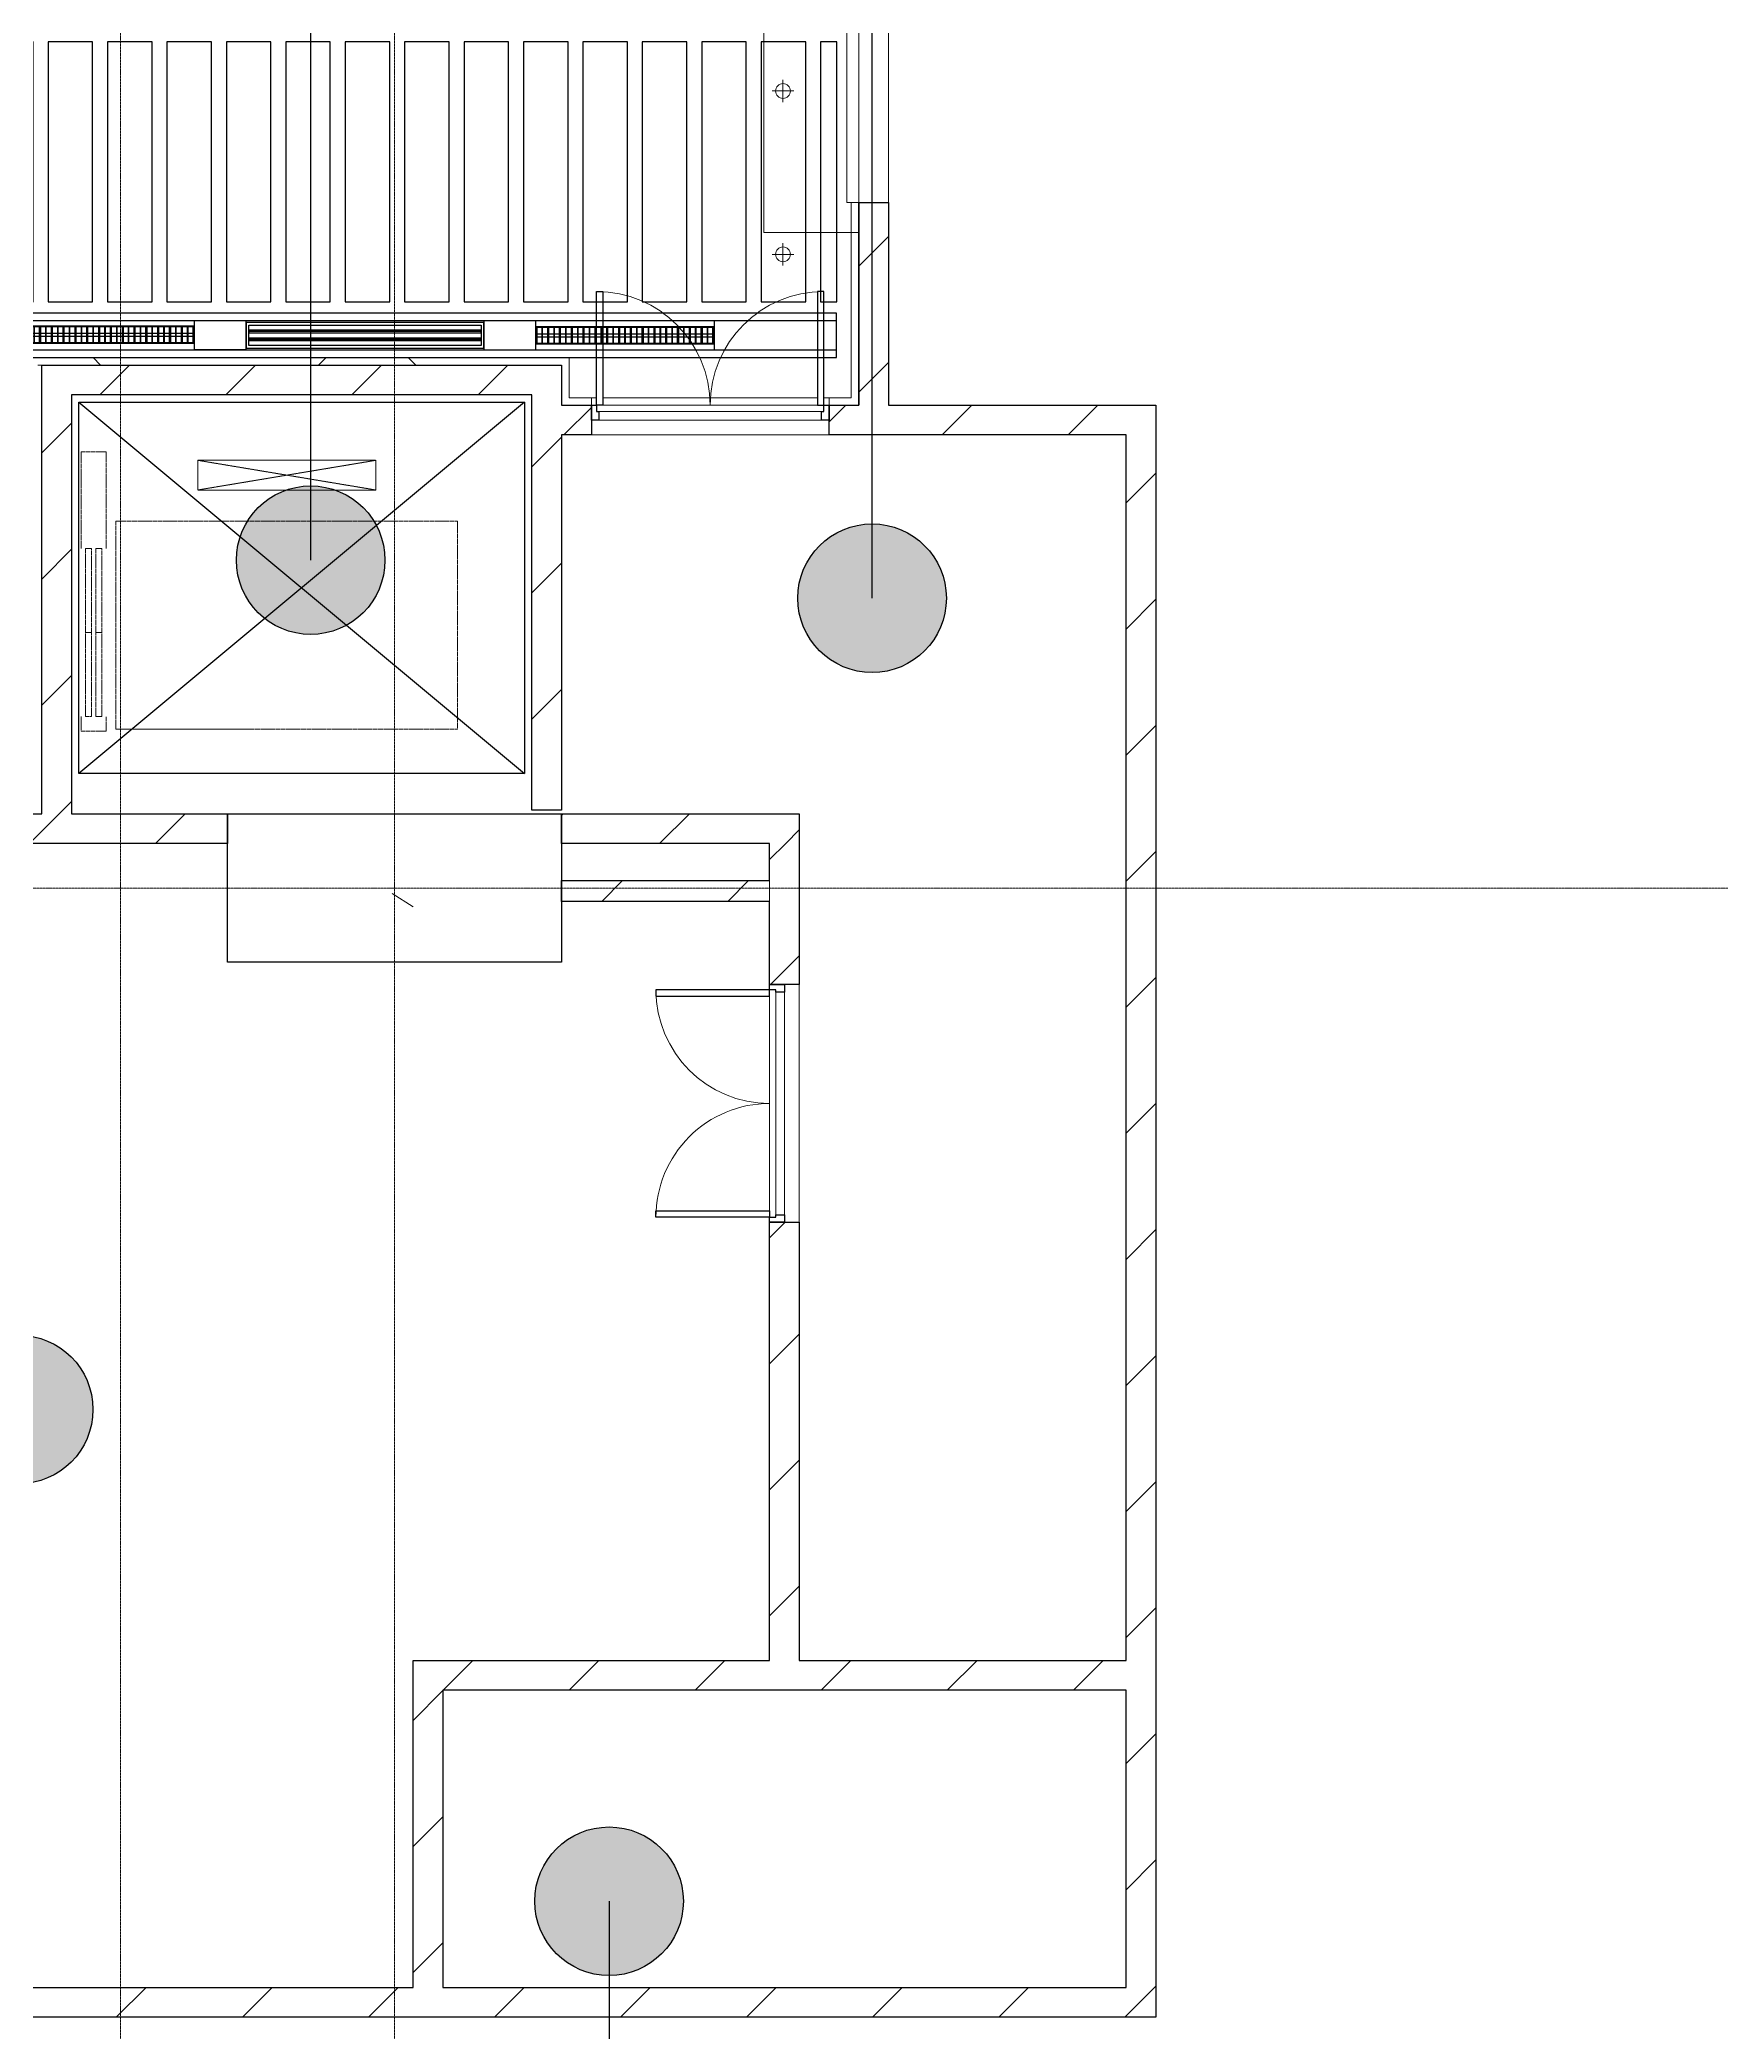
# Model space of a CAD drawing. Header units: millimetres. Extents: x -962357 to -591933, y -35273 to 59420.
# Drawn here: x -849667 to -838349, y -4121 to 9289 of the extents above; entities that cross this region are included whole.
import ezdxf
from ezdxf.enums import TextEntityAlignment as Align

# ---------------------------------------------------------------- set-up
doc = ezdxf.new("R2010")
doc.units = ezdxf.units.MM
for name, pattern in [('DPA_Grid _ Level 100', [10, 5.5, -1.6, 1.3, -1.6]), ('DPA_Hidden 500', [1.4, 0.8, -0.6]), ('Hidden', [7.2, 4.7, -2.5]), ('Overhead', [3.96875, 2.38125, -1.5875])]:
    doc.linetypes.add(name, pattern=pattern)
for name, color, linetype in [('000 - WIPEOUT', 250, 'Continuous'), ('001 - ASCESSORIES', 251, 'Continuous'), ('A04_TUBE SERIES', 2, 'Continuous'), ('A11_ALU.SOLID SHEET', 2, 'Continuous')]:
    doc.layers.add(name, color=color, linetype=linetype)
for name, color, linetype, lineweight in [('008 - LIGHTING', 1, 'Continuous', 9), ('_ _ A-DETL-OPENING', 1, 'Continuous', 25), ('A-COLS', 5, 'Continuous', 25), ('A-COLS-E', 1, 'Continuous', 9), ('A-DETL-GENF', 2, 'Continuous', 9), ('A-DETL-GENF-HDLN', 2, 'Overhead', 9), ('A-DOOR', 3, 'Continuous', 25), ('A-DOOR-E', 2, 'Continuous', 25), ('A-DOOR-FRAM', 3, 'Continuous', 9), ('A-DOOR-HDLN', 2, 'Continuous', 9), ('A-FLOR-E', 2, 'Continuous', 9), ('A-GENM', 1, 'Continuous', 9), ('A-GENM-HDLN', 2, 'DPA_Hidden 500', 9), ('A-ROOM-IDEN', 3, 'Continuous', 25), ('A-WALL', 5, 'Continuous', 9), ('A-WALL-FNSH', 2, 'Continuous', 9), ('A-WALL-PATT', 1, 'Continuous', 9), ('E-LITE-EQPM', 2, 'Continuous', 9), ('S-GRID', 251, 'Continuous', 9), ('WALL-E', 2, 'Continuous', 9)]:
    doc.layers.add(name, color=color, linetype=linetype, lineweight=lineweight)
pattern_1 = [(45, (2.4, 1), (-424.26407, 424.26407), [])]

# ---------------------------------------------------------------- blocks, each defined once
blk = doc.blocks.new('DPA_DR-DB-SW _REVERSE_ - D22_1600x2550 mm-13936663-4130-01 MULTI-PURPOSE LEVEL - REFLECTED CEILING PLAN')
at = {"layer": 'A-DOOR'}
for p, q in [((-765, 871.35), (-722, 871.35)), ((-765, 106.35), (-765, 871.35)), ((-722, 871.35), (-722, 106.35)), ((722, 871.35), (722, 106.35)), ((765, 871.35), (722, 871.35)), ((765, 106.35), (765, 871.35)), ((-722, 106.35), (-765, 106.35)), ((722, 106.35), (765, 106.35))]:
    blk.add_line(p, q, dxfattribs=at)
at = {"layer": 'A-DOOR-E', "lineweight": 9}
for centre, start, end in [((-765, 106.35), 360, 90), ((765, 106.35), 90, 180)]:
    blk.add_arc(centre, 765, start, end, dxfattribs=at)
at = {"layer": 'A-DOOR-FRAM', "lineweight": 25}
for p, q in [((-800, 106.35), (-765, 106.35)), ((-800, 6.35), (-800, 106.35)), ((-750, 6.35), (-800, 6.35)), ((-765, 106.35), (-765, 63.35)), ((-765, 63.35), (-750, 63.35)), ((-750, 63.35), (-750, 6.35)), ((750, 6.35), (750, 63.35)), ((750, 63.35), (765, 63.35)), ((800, 6.35), (750, 6.35)), ((765, 63.35), (765, 106.35)), ((765, 106.35), (800, 106.35)), ((800, 106.35), (800, 6.35))]:
    blk.add_line(p, q, dxfattribs=at)
at = {"layer": 'A-DOOR-FRAM'}
for p, q in [((-800, 106.35), (800, 106.35)), ((-800, 6.35), (-800, 106.35)), ((800, 6.35), (-800, 6.35)), ((765, 106.35), (-765, 106.35)), ((-765, 106.35), (-765, 63.35)), ((-765, 63.35), (765, 63.35)), ((750, 63.35), (-750, 63.35)), ((-750, 63.35), (-750, 6.35)), ((-750, 6.35), (750, 6.35)), ((750, 6.35), (750, 63.35)), ((765, 63.35), (765, 106.35)), ((800, 106.35), (800, 6.35))]:
    blk.add_line(p, q, dxfattribs=at)
blk = doc.blocks.new('LIFT-OTIS - Lift - 1400x2300-For Station-11454546-4130-01 MULTI-PURPOSE LEVEL - REFLECTED CEILING PLAN')
at = {"layer": 'A-DETL-GENF-HDLN'}
for p, q in [((-1034, 2175), (-834, 2175)), ((-1034, 975), (-1034, 2175)), ((-1034, 2175), (-834, 975)), ((-1034, 975), (-834, 2175)), ((-834, 2175), (-834, 975)), ((-834, 975), (-1034, 975))]:
    blk.add_line(p, q, dxfattribs=at)
at = {"layer": 'A-GENM', "linetype": 'Hidden'}
for p, q in [((-625, 425), (-625, 2725)), ((775, 2725), (-625, 2725)), ((775, 425), (775, 2725)), ((-625, 425), (775, 425)), ((-1090, 360), (-440, 360)), ((-1090, 190), (-1090, 360)), ((-440, 290), (-440, 330)), ((-440, 330), (125, 330)), ((125, 290), (-440, 290)), ((690, 330), (125, 330)), ((125, 290), (690, 290)), ((790, 360), (690, 360)), ((690, 290), (690, 330)), ((790, 190), (790, 360)), ((-440, 190), (-1090, 190)), ((-440, 220), (-440, 260)), ((-440, 260), (125, 260)), ((125, 220), (-440, 220)), ((125, 260), (690, 260)), ((690, 220), (125, 220)), ((690, 260), (690, 220)), ((690, 190), (790, 190))]:
    blk.add_line(p, q, dxfattribs=at)
at = {"layer": 'A-GENM'}
for p, q in [((125, 330), (125, 290)), ((125, 260), (125, 220)), ((125, 220), (125, 260))]:
    blk.add_line(p, q, dxfattribs=at)
at = {"layer": 'A-GENM-HDLN'}
blk.add_line((775, 425), (775, 1350), dxfattribs=at)
blk = doc.blocks.new('M_Door-Overhead-Rolling - RS-18924031-4130-01 MULTI-PURPOSE LEVEL - REFLECTED CEILING PLAN')
at = {"layer": 'A-DOOR', "lineweight": 9}
for p, q in [((1580, -100), (-1580, -100)), ((-1580, -100), (-1580, -180)), ((1580, -180), (1580, -100)), ((-1580, -180), (1580, -180))]:
    blk.add_line(p, q, dxfattribs=at)
at = {"layer": 'A-DOOR-HDLN'}
for p, q in [((-1783.2, -100), (-1580, -100)), ((-1783.2, -100), (-1783.2, -738.8)), ((1580, -100), (1783.2, -100)), ((1783.2, -100), (1783.2, -738.8)), ((-1783.2, -738.8), (1783.2, -738.8))]:
    blk.add_line(p, q, dxfattribs=at)
blk = doc.blocks.new('DPA_DR-DB-SW - D22_1600x2550 mm-12779480-4130-01 MULTI-PURPOSE LEVEL - REFLECTED CEILING PLAN')
at = {"layer": 'A-DOOR'}
for p, q in [((-765, 871.35), (-722, 871.35)), ((-765, 106.35), (-765, 871.35)), ((-722, 871.35), (-722, 106.35)), ((722, 871.35), (722, 106.35)), ((765, 871.35), (722, 871.35)), ((765, 106.35), (765, 871.35)), ((-722, 106.35), (-765, 106.35)), ((722, 106.35), (765, 106.35))]:
    blk.add_line(p, q, dxfattribs=at)
at = {"layer": 'A-DOOR-E', "lineweight": 9}
for centre, start, end in [((-765, 106.35), 360, 90), ((765, 106.35), 90, 180)]:
    blk.add_arc(centre, 765, start, end, dxfattribs=at)
at = {"layer": 'A-DOOR-FRAM', "lineweight": 25}
for p, q in [((-800, 106.35), (-765, 106.35)), ((-800, 6.35), (-800, 106.35)), ((-750, 6.35), (-800, 6.35)), ((-765, 106.35), (-765, 63.35)), ((-765, 63.35), (-750, 63.35)), ((-750, 63.35), (-750, 6.35)), ((750, 6.35), (750, 63.35)), ((750, 63.35), (765, 63.35)), ((800, 6.35), (750, 6.35)), ((765, 63.35), (765, 106.35)), ((765, 106.35), (800, 106.35)), ((800, 106.35), (800, 6.35))]:
    blk.add_line(p, q, dxfattribs=at)
at = {"layer": 'A-DOOR-FRAM'}
for p, q in [((-800, 106.35), (800, 106.35)), ((-800, 6.35), (-800, 106.35)), ((800, 6.35), (-800, 6.35)), ((765, 106.35), (-765, 106.35)), ((-765, 106.35), (-765, 63.35)), ((-765, 63.35), (765, 63.35)), ((750, 63.35), (-750, 63.35)), ((-750, 63.35), (-750, 6.35)), ((-750, 6.35), (750, 6.35)), ((750, 6.35), (750, 63.35)), ((765, 63.35), (765, 106.35)), ((800, 106.35), (800, 6.35))]:
    blk.add_line(p, q, dxfattribs=at)
blk = doc.blocks.new('LGF_DL_SAA_LowPower_DL1a - LGF_DL_SAA_LowPower_DL1a-8832329-4130-01 MULTI-PURPOSE LEVEL - REFLECTED CEILING PLAN')
at = {"layer": 'A-DETL-GENF'}
for p, q in [((72.5, 0), (-72.5, 0)), ((0, 75), (0, -75))]:
    blk.add_line(p, q, dxfattribs=at)
blk.add_circle((0, 0), 50, dxfattribs=at)
blk = doc.blocks.new('C-1-PP19-AR-4130-01-B_20250829-225100_EXLIGHT')
at = {"layer": 'E-LITE-EQPM', "extrusion": (0, 0, -1), "rotation": 180}
for p in [(99985, 5365), (99985, 4265)]:
    blk.add_blockref('LGF_DL_SAA_LowPower_DL1a - LGF_DL_SAA_LowPower_DL1a-8832329-4130-01 MULTI-PURPOSE LEVEL - REFLECTED CEILING PLAN', p, dxfattribs=at)
blk = doc.blocks.new('*U573')
blk.add_wipeout([(-25, 0), (25, 0), (25, 26550), (-25, 26550)]).dxf.layer = '000 - WIPEOUT'
at = {"layer": 'A04_TUBE SERIES', "color": 0}
blk.add_lwpolyline([(-25, 0), (25, 0), (25, 26550), (-25, 26550)], close=True, dxfattribs=at)
at = {"layer": 'Defpoints', "color": 250, "flags": 1}
blk.add_attdef('EXTR.OVL-LENGTH_', (-33, -9), '', height=5, dxfattribs=at)
blk = doc.blocks.new('*U574')
blk.add_wipeout([(-25, 0), (25, 0), (25, 26550), (-25, 26550)]).dxf.layer = '000 - WIPEOUT'
at = {"layer": 'A04_TUBE SERIES', "color": 0}
blk.add_lwpolyline([(-25, 0), (25, 0), (25, 26550), (-25, 26550)], close=True, dxfattribs=at)
at = {"layer": 'Defpoints', "color": 250, "flags": 1}
blk.add_attdef('EXTR.OVL-LENGTH_', (-33, -9), '', height=5, dxfattribs=at)
blk = doc.blocks.new('*U570')
at = {"color": 1}
blk.add_wipeout([(600, -60), (-600, -60), (-600, 60), (600, 60)], dxfattribs=at).dxf.layer = '000 - WIPEOUT'
at = {"layer": '001 - ASCESSORIES', "color": 0}
blk.add_lwpolyline([(600, -60), (-600, -60), (-600, 60), (600, 60)], close=True, dxfattribs=at)
at = {"layer": '001 - ASCESSORIES'}
for points in [[(-593, -55), (-598, -55), (-598, 55), (-593, 55)], [(595, -55), (-595, -55), (-595, 55), (595, 55)], [(-559, -55), (-554, -55), (-554, 55), (-559, 55)], [(-514, -55), (-519, -55), (-519, 55), (-514, 55)], [(-479, -55), (-474, -55), (-474, 55), (-479, 55)], [(-435, -55), (-440, -55), (-440, 55), (-435, 55)], [(-400, -55), (-395, -55), (-395, 55), (-400, 55)], [(-355, -55), (-360, -55), (-360, 55), (-355, 55)], [(-320, -55), (-315, -55), (-315, 55), (-320, 55)], [(-276, -55), (-281, -55), (-281, 55), (-276, 55)], [(-241, -55), (-236, -55), (-236, 55), (-241, 55)], [(-196, -55), (-201, -55), (-201, 55), (-196, 55)], [(-161, -55), (-156, -55), (-156, 55), (-161, 55)], [(-117, -55), (-122, -55), (-122, 55), (-117, 55)], [(-82, -55), (-77, -55), (-77, 55), (-82, 55)], [(-37, -55), (-42, -55), (-42, 55), (-37, 55)], [(-3, -55), (3, -55), (3, 55), (-3, 55)], [(42, -55), (37, -55), (37, 55), (42, 55)], [(77, -55), (82, -55), (82, 55), (77, 55)], [(122, -55), (117, -55), (117, 55), (122, 55)], [(156, -55), (161, -55), (161, 55), (156, 55)], [(201, -55), (196, -55), (196, 55), (201, 55)], [(236, -55), (241, -55), (241, 55), (236, 55)], [(281, -55), (276, -55), (276, 55), (281, 55)], [(315, -55), (320, -55), (320, 55), (315, 55)], [(360, -55), (355, -55), (355, 55), (360, 55)], [(395, -55), (400, -55), (400, 55), (395, 55)], [(440, -55), (435, -55), (435, 55), (440, 55)], [(474, -55), (479, -55), (479, 55), (474, 55)], [(519, -55), (514, -55), (514, 55), (519, 55)], [(554, -55), (559, -55), (559, 55), (554, 55)], [(598, -55), (593, -55), (593, 55), (598, 55)]]:
    blk.add_lwpolyline(points, close=True, dxfattribs=at)
for points in [[(-593, 10), (-559, 10)], [(-554, 10), (-519, 10)], [(-514, 10), (-479, 10)], [(-474, 10), (-440, 10)], [(-435, 10), (-400, 10)], [(-395, 10), (-360, 10)], [(-355, 10), (-320, 10)], [(-315, 10), (-281, 10)], [(-276, 10), (-241, 10)], [(-236, 10), (-201, 10)], [(-196, 10), (-161, 10)], [(-156, 10), (-122, 10)], [(-117, 10), (-82, 10)], [(-77, 10), (-42, 10)], [(-37, 10), (-3, 10)], [(3, 10), (37, 10)], [(42, 10), (77, 10)], [(82, 10), (117, 10)], [(122, 10), (156, 10)], [(161, 10), (196, 10)], [(201, 10), (236, 10)], [(241, 10), (276, 10)], [(281, 10), (315, 10)], [(320, 10), (355, 10)], [(360, 10), (395, 10)], [(400, 10), (435, 10)], [(440, 10), (474, 10)], [(479, 10), (514, 10)], [(519, 10), (554, 10)], [(559, 10), (593, 10)], [(-593, -10), (-559, -10)], [(-554, -10), (-519, -10)], [(-514, -10), (-479, -10)], [(-474, -10), (-440, -10)], [(-435, -10), (-400, -10)], [(-395, -10), (-360, -10)], [(-355, -10), (-320, -10)], [(-315, -10), (-281, -10)], [(-276, -10), (-241, -10)], [(-236, -10), (-201, -10)], [(-196, -10), (-161, -10)], [(-156, -10), (-122, -10)], [(-117, -10), (-82, -10)], [(-77, -10), (-42, -10)], [(-37, -10), (-3, -10)], [(3, -10), (37, -10)], [(42, -10), (77, -10)], [(82, -10), (117, -10)], [(122, -10), (156, -10)], [(161, -10), (196, -10)], [(201, -10), (236, -10)], [(241, -10), (276, -10)], [(281, -10), (315, -10)], [(320, -10), (355, -10)], [(360, -10), (395, -10)], [(400, -10), (435, -10)], [(440, -10), (474, -10)], [(479, -10), (514, -10)], [(519, -10), (554, -10)], [(559, -10), (593, -10)]]:
    blk.add_lwpolyline(points, dxfattribs=at)
blk = doc.blocks.new('*U742')
blk.add_point((0, 0))
at = {"layer": 'Defpoints', "color": 250}
blk.add_text('AL.SHEET-HAT-TYPE-C', height=7, rotation=270, dxfattribs=at).set_placement((15, 0), align=Align.BOTTOM_CENTER)
blk.add_wipeout([(0, -100), (350, -100), (350, 100), (0, 100)]).dxf.layer = '000 - WIPEOUT'
at = {"layer": 'A11_ALU.SOLID SHEET', "color": 0}
blk.add_lwpolyline([(0, -100), (350, -100), (350, 100), (0, 100)], close=True, dxfattribs=at)
blk = doc.blocks.new('*U526')
at = {"layer": '001 - ASCESSORIES', "color": 0, "linetype": 'ByBlock'}
blk.add_lwpolyline([(800, 87), (-800, 87), (-800, -87), (800, -87)], close=True, dxfattribs=at)
at = {"layer": '001 - ASCESSORIES', "linetype": 'ByBlock'}
for points in [[(-782, 69), (782, 69), (782, -69), (-782, -69)], [(782, 36), (-782, 36), (-782, 16), (782, 16)], [(-782, -16), (782, -16), (782, -36), (-782, -36)]]:
    blk.add_lwpolyline(points, close=True, dxfattribs=at)
for points in [[(782, 26), (-782, 26)], [(-782, -26), (782, -26)]]:
    blk.add_lwpolyline(points, dxfattribs=at)
blk = doc.blocks.new('*U846')
blk.add_point((0, 0))
at = {"layer": 'Defpoints', "color": 250}
blk.add_text('AL.SHEET-HAT-TYPE-C', height=7, rotation=270, dxfattribs=at).set_placement((15, 0), align=Align.BOTTOM_CENTER)
blk.add_wipeout([(0, -100), (824, -100), (824, 100), (0, 100)]).dxf.layer = '000 - WIPEOUT'
at = {"layer": 'A11_ALU.SOLID SHEET', "color": 0}
blk.add_lwpolyline([(0, -100), (824, -100), (824, 100), (0, 100)], close=True, dxfattribs=at)
blk = doc.blocks.new('*U815')
at = {"color": 3}
for points in [[(-875, 5950), (875, 5950), (875, 5650), (-875, 5650)], [(-875, 5550), (875, 5550), (875, 5250), (-875, 5250)], [(-875, 5150), (875, 5150), (875, 4850), (-875, 4850)], [(-875, 4750), (875, 4750), (875, 4450), (-875, 4450)], [(-875, 4350), (875, 4350), (875, 4050), (-875, 4050)], [(-875, 3950), (875, 3950), (875, 3650), (-875, 3650)], [(-875, 3550), (875, 3550), (875, 3250), (-875, 3250)], [(-875, 3150), (875, 3150), (875, 2850), (-875, 2850)], [(-875, 2750), (875, 2750), (875, 2450), (-875, 2450)], [(-875, 2350), (875, 2350), (875, 2050), (-875, 2050)], [(-875, 1950), (875, 1950), (875, 1650), (-875, 1650)], [(-875, 1550), (875, 1550), (875, 1250), (-875, 1250)], [(-875, 1150), (875, 1150), (875, 850), (-875, 850)], [(-875, 750), (875, 750), (875, 450), (-875, 450)], [(-875, 350), (875, 350), (875, 50), (-875, 50)], [(-875, -50), (875, -50), (875, -350), (-875, -350)], [(-875, -450), (875, -450), (875, -750), (-875, -750)], [(-875, -850), (875, -850), (875, -1150), (-875, -1150)], [(-875, -1250), (875, -1250), (875, -1550), (-875, -1550)], [(-875, -1650), (875, -1650), (875, -1950), (-875, -1950)], [(-875, -2050), (875, -2050), (875, -2350), (-875, -2350)], [(-875, -2450), (875, -2450), (875, -2750), (-875, -2750)], [(-875, -2850), (875, -2850), (875, -3150), (-875, -3150)], [(-875, -3250), (875, -3250), (875, -3550), (-875, -3550)], [(-875, -3650), (875, -3650), (875, -3950), (-875, -3950)], [(-875, -4050), (875, -4050), (875, -4350), (-875, -4350)], [(-875, -4450), (875, -4450), (875, -4750), (-875, -4750)], [(-875, -4850), (875, -4850), (875, -5150), (-875, -5150)], [(-875, -5250), (875, -5250), (875, -5550), (-875, -5550)], [(-875, -5650), (875, -5650), (875, -5950), (-875, -5950)]]:
    blk.add_wipeout(points, dxfattribs=at).dxf.layer = '000 - WIPEOUT'
at = {"layer": 'A11_ALU.SOLID SHEET', "color": 0, "linetype": 'ByBlock'}
for points in [[(-875, 5650), (875, 5650), (875, 5950), (-875, 5950)], [(-875, 5250), (875, 5250), (875, 5550), (-875, 5550)], [(-875, 4850), (875, 4850), (875, 5150), (-875, 5150)], [(-875, 4450), (875, 4450), (875, 4750), (-875, 4750)], [(-875, 4050), (875, 4050), (875, 4350), (-875, 4350)], [(-875, 3650), (875, 3650), (875, 3950), (-875, 3950)], [(-875, 3250), (875, 3250), (875, 3550), (-875, 3550)], [(-875, 2850), (875, 2850), (875, 3150), (-875, 3150)], [(-875, 2450), (875, 2450), (875, 2750), (-875, 2750)], [(-875, 2050), (875, 2050), (875, 2350), (-875, 2350)], [(-875, 1650), (875, 1650), (875, 1950), (-875, 1950)], [(-875, 1250), (875, 1250), (875, 1550), (-875, 1550)], [(-875, 850), (875, 850), (875, 1150), (-875, 1150)], [(-875, 450), (875, 450), (875, 750), (-875, 750)], [(-875, 50), (875, 50), (875, 350), (-875, 350)], [(-875, -350), (875, -350), (875, -50), (-875, -50)], [(-875, -750), (875, -750), (875, -450), (-875, -450)], [(-875, -1150), (875, -1150), (875, -850), (-875, -850)], [(-875, -1550), (875, -1550), (875, -1250), (-875, -1250)], [(-875, -1950), (875, -1950), (875, -1650), (-875, -1650)], [(-875, -2350), (875, -2350), (875, -2050), (-875, -2050)], [(-875, -2750), (875, -2750), (875, -2450), (-875, -2450)], [(-875, -3150), (875, -3150), (875, -2850), (-875, -2850)], [(-875, -3550), (875, -3550), (875, -3250), (-875, -3250)], [(-875, -3950), (875, -3950), (875, -3650), (-875, -3650)], [(-875, -4350), (875, -4350), (875, -4050), (-875, -4050)], [(-875, -4750), (875, -4750), (875, -4450), (-875, -4450)], [(-875, -5150), (875, -5150), (875, -4850), (-875, -4850)], [(-875, -5550), (875, -5550), (875, -5250), (-875, -5250)], [(-875, -5950), (875, -5950), (875, -5650), (-875, -5650)]]:
    blk.add_lwpolyline(points, close=True, dxfattribs=at)
blk = doc.blocks.new('*U767')
at = {"layer": 'Defpoints'}
blk.add_point((0, 0), dxfattribs=at)
blk.add_wipeout([(875, 250), (875, 360), (-875, 360), (-875, 250)]).dxf.layer = '000 - WIPEOUT'
at = {"layer": 'A11_ALU.SOLID SHEET', "color": 0}
blk.add_lwpolyline([(875, 250), (875, 360), (-875, 360), (-875, 250)], close=True, dxfattribs=at)
at = {"layer": 'Defpoints'}
blk.add_point((0, 400), dxfattribs=at)
blk = doc.blocks.new('*U853')
at = {"layer": 'A11_ALU.SOLID SHEET', "linetype": 'ByBlock', "rotation": 90}
blk.add_blockref('*U815', (-105782, 4820), dxfattribs=at)
at = {"layer": 'A11_ALU.SOLID SHEET', "color": 1}
for name, p in [('*U742', (-103949, 3725)), ('*U846', (-100449, 3720))]:
    blk.add_blockref(name, p, dxfattribs=at)
at = {"layer": '008 - LIGHTING'}
for p in [(-104549, 3725), (-101049, 3720)]:
    blk.add_blockref('*U570', p, dxfattribs=at)
at = {"layer": 'A11_ALU.SOLID SHEET', "color": 0, "linetype": 'ByBlock', "rotation": 270.0000000000007}
blk.add_blockref('*U767', (-99982, 4820), dxfattribs=at)
at = {"layer": 'A11_ALU.SOLID SHEET', "color": 1}
blk.add_blockref('*U742', (-101999, 3720), dxfattribs=at)
at = {"layer": '008 - LIGHTING'}
blk.add_blockref('*U526', (-102799, 3720), dxfattribs=at)
at = {"layer": 'A04_TUBE SERIES', "linetype": 'ByBlock', "rotation": 270}
for name, p in [('*U574', (-126175, 3845)), ('*U573', (-126175, 3595))]:
    blk.add_blockref(name, p, dxfattribs=at)

msp = doc.modelspace()

# ---------------------------------------------------------------- hatches: boundary and pattern name
at = {"layer": 'A-WALL-PATT'}
h = msp.add_hatch(dxfattribs=at)
h.set_pattern_fill('FP_2', color=256, style=0, pattern_type=2)
h.set_pattern_definition(pattern_1)
h.paths.add_polyline_path([(-843955, 6630), (-843955, 8195), (-844155, 8195), (-844155, 6630), (-844055, 6630)])
h.paths.add_polyline_path([(-843955, 11355), (-843955, 12415), (-844155, 12415), (-844155, 11355), (-844055, 11355)])
h = msp.add_hatch(dxfattribs=at)
h.set_pattern_fill('FP_2', color=256, style=0, pattern_type=2)
h.set_pattern_definition(pattern_1)
h.paths.add_polyline_path([(-842355, 6630), (-842355, 6830), (-843955, 6830), (-843955, 6630)])
h = msp.add_hatch(dxfattribs=at)
h.set_pattern_fill('FP_2', color=256, style=0, pattern_type=2)
h.set_pattern_definition(pattern_1)
h.paths.add_polyline_path([(-842355, -4020), (-842155, -4020), (-842155, 6830), (-842355, 6830), (-842355, -3820)])

# ---------------------------------------------------------------- linework, layer by layer
at = {"layer": 'A-ROOM-IDEN'}
msp.add_line((-844065, 5530.6), (-844065, 23166.3), dxfattribs=at)
at = {"layer": 'A-WALL', "color": 7, "lineweight": 25}
for p, q in [((-844155, 8195), (-844055, 8195)), ((-844155, 6830), (-844155, 8195)), ((-844155, 8195), (-844155, 6830)), ((-844055, 8195), (-843955, 8195)), ((-843955, 8195), (-843955, 6830)), ((-843955, 6830), (-842355, 6830)), ((-842355, 6830), (-842155, 6830)), ((-842155, 6830), (-842155, -4020)), ((-844055, 6630), (-844155, 6630)), ((-843955, 6630), (-844055, 6630)), ((-842355, 6630), (-843955, 6630)), ((-842355, -1620), (-842355, 6630)), ((-842355, -3820), (-842355, -1820)), ((-842155, -4020), (-842355, -4020))]:
    msp.add_line(p, q, dxfattribs=at)
at = {"layer": 'WALL-E'}
for p, q in [((-844155, 11355), (-844155, 8195)), ((-843955, 8195), (-843955, 11355)), ((-844155, 8195), (-843955, 8195))]:
    msp.add_line(p, q, dxfattribs=at)

# ---------------------------------------------------------------- block references
msp.add_blockref('*U853', (-744680, 3580))

# ---------------------------------------------------------------- next in the draw order: hatches: boundary and pattern name
at = {"layer": 'A-COLS-E'}
h = msp.add_hatch(dxfattribs=at)
h.set_pattern_fill('FP_1', color=256, style=0, pattern_type=2)
h.set_pattern_definition([(50, (2.4, 1), (3643.682, -318.781), [381, -4191]), (355, (2.4, 1), (-704.856, 3821.136), [304.8, -3352.8]), (100.451, (306, -25.6), (2938.852, 3502.332), [323.8, -3561.801]), (46.184, (2.4, 1017), (5421.581, -840.856), [571.5, -6286.5]), (96.636, (454, 947), (4748.05, 4948.55), [485.7, -5342.702]), (351.184, (2.4, 1017), (4748.1, 4948.506), [457.2, -5029.2]), (21, (510.4, 763), (3032.288, -2045.304), [381, -4191]), (326, (510.4, 763), (1236.042, 3683.762), [304.8, -3352.8]), (71.451, (763, 592.5), (4268.343, 1638.425), [323.8, -3561.801]), (37.5, (2.4, 1), (61.772, 1691.1008), [167.64, -3144.52, 167.64, -3235.96, -3365.5]), (37.5, (2.4, 1), (61.772, 1691.1008), [-6715.76, 167.64, -3197.86]), (7.5, (2.4, 1), (1336.3933, 2003.6115), [167.64, -1772.92, 167.64, -3068.32, -1282.7]), (7.5, (2.4, 1), (1336.3933, 2003.6115), [-5176.52, 167.64, -1115.06]), (327.5, (-1130.5, 1), (2711.8178, -114.5786), [167.64, -1102.36, 167.64, -3794.76, -5257.8]), (327.5, (-1130.5, 1), (2711.8178, -114.5786), [-5232.4, 167.64, -5090.16]), (317.5, (-1638.5, 1), (2962.5856, 508.5334), [167.64, -1483.36, 167.64, -2463.8, -3733.8]), (317.5, (-1638.5, 1), (2962.5856, 508.5334), [-4282.44, 167.64, -3566.16])])
h.paths.add_polyline_path([(-846155, 3080), (-846155, 4080), (-848405, 4080), (-848405, 3080), (-848021.8, 3080)])
at = {"layer": 'A-ROOM-IDEN'}
h = msp.add_hatch(color=256, dxfattribs=at)
edge = h.paths.add_edge_path()
edge.add_arc((-847844.2, 5786.6), 500, 0, 360)
h = msp.add_hatch(color=256, dxfattribs=at)
edge = h.paths.add_edge_path()
edge.add_arc((-844065, 5530.6), 500, 0, 360)
h = msp.add_hatch(color=256, dxfattribs=at)
edge = h.paths.add_edge_path()
edge.add_arc((-849809.7, 70), 500, 0, 360)
h = msp.add_hatch(color=256, dxfattribs=at)
edge = h.paths.add_edge_path()
edge.add_arc((-845835.5, -3239.9), 500, 0, 360)
at = {"layer": 'A-WALL-PATT'}
h = msp.add_hatch(dxfattribs=at)
h.set_pattern_fill('FP_3', color=256, style=0, pattern_type=2)
h.set_pattern_definition([(45, (2.4, 1), (-1060.6602, 1060.6602), []), (135, (2.4, 1), (-1060.6602, -1060.6602), [])])
h.paths.add_polyline_path([(-846105, 7100), (-846105, 7150), (-849680, 7150), (-849680, 7100), (-846155, 7100)])
h = msp.add_hatch(dxfattribs=at)
h.set_pattern_fill('FP_2', color=256, style=0, pattern_type=2)
h.set_pattern_definition(pattern_1)
h.paths.add_polyline_path([(-849655, 4080), (-849455, 4080), (-849455, 7100), (-849655, 7100), (-849655, 4170.2)])
h = msp.add_hatch(dxfattribs=at)
h.set_pattern_fill('FP_2', color=256, style=0, pattern_type=2)
h.set_pattern_definition(pattern_1)
h.paths.add_polyline_path([(-846355, 6900), (-846355, 7100), (-849455, 7100), (-849455, 6900), (-848021.8, 6900)])
h = msp.add_hatch(dxfattribs=at)
h.set_pattern_fill('FP_2', color=256, style=0, pattern_type=2)
h.set_pattern_definition(pattern_1)
h.paths.add_polyline_path([(-846355, 4105), (-846155, 4105), (-846155, 7100), (-846355, 7100), (-846355, 4170.2)])
h = msp.add_hatch(dxfattribs=at)
h.set_pattern_fill('FP_2', color=256, style=0, pattern_type=2)
h.set_pattern_definition(pattern_1)
h.paths.add_polyline_path([(-844293.6, 6630), (-844155, 6630), (-844155, 6830), (-844355, 6830), (-844355, 6630)])
h.paths.add_polyline_path([(-845955, 6630), (-845955, 6830), (-846155, 6830), (-846155, 6630)])
h = msp.add_hatch(dxfattribs=at)
h.set_pattern_fill('FP_2', color=256, style=0, pattern_type=2)
h.set_pattern_definition(pattern_1)
h.paths.add_polyline_path([(-850565, 3880), (-848405, 3880), (-848405, 4080), (-850565, 4080)])
h = msp.add_hatch(dxfattribs=at)
h.set_pattern_fill('FP_2', color=256, style=0, pattern_type=2)
h.set_pattern_definition(pattern_1)
h.paths.add_polyline_path([(-846155, 3880), (-844554.9, 3880), (-844554.9, 4080), (-846155, 4080)])
h = msp.add_hatch(dxfattribs=at)
h.set_pattern_fill('FP_2', color=256, style=0, pattern_type=2)
h.set_pattern_definition(pattern_1)
h.paths.add_polyline_path([(-844654.9, -1620), (-844554.9, -1620), (-844554.9, 1330), (-844754.9, 1330), (-844754.9, -1620)])
h.paths.add_polyline_path([(-844754.9, 2930), (-844554.9, 2930), (-844554.9, 3880), (-844754.9, 3880), (-844754.9, 3490)])
h = msp.add_hatch(dxfattribs=at)
h.set_pattern_fill('FP_2', color=256, style=0, pattern_type=2)
h.set_pattern_definition(pattern_1)
h.paths.add_polyline_path([(-844754.9, 3490), (-844754.9, 3630), (-846155, 3630), (-846155, 3490)])
h = msp.add_hatch(dxfattribs=at)
h.set_pattern_fill('FP_2', color=256, style=0, pattern_type=2)
h.set_pattern_definition(pattern_1)
h.paths.add_polyline_path([(-842355, -1820), (-842355, -1620), (-847154.9, -1620), (-847154.9, -1820), (-846954.9, -1820)])
h = msp.add_hatch(dxfattribs=at)
h.set_pattern_fill('FP_2', color=256, style=0, pattern_type=2)
h.set_pattern_definition(pattern_1)
h.paths.add_polyline_path([(-846954.9, -3820), (-846954.9, -1820), (-847154.9, -1820), (-847154.9, -3820)])
h = msp.add_hatch(dxfattribs=at)
h.set_pattern_fill('FP_2', color=256, style=0, pattern_type=2)
h.set_pattern_definition(pattern_1)
h.paths.add_polyline_path([(-842355, -4020), (-842355, -3820), (-850763.9, -3820), (-850763.9, -4020), (-848021.8, -4020)])

# ---------------------------------------------------------------- next in the draw order: linework, layer by layer
at = {"layer": '_ _ A-DETL-OPENING'}
for p, q in [((-846405, 6850), (-849405, 4350)), ((-849405, 6850), (-846405, 4350)), ((-849405, 4350), (-849405, 6850)), ((-849405, 6850), (-846405, 6850)), ((-846405, 6850), (-846405, 4350)), ((-846405, 4350), (-849405, 4350))]:
    msp.add_line(p, q, dxfattribs=at)
at = {"layer": 'A-COLS'}
for p, q in [((-848405, 3080), (-848405, 4080)), ((-848405, 4080), (-846155, 4080)), ((-846155, 4080), (-846155, 3080)), ((-846155, 3080), (-848405, 3080))]:
    msp.add_line(p, q, dxfattribs=at)
at = {"layer": 'A-FLOR-E'}
for p, q in [((-846155, 3490), (-846155, 4080)), ((-846155, 4080), (-844754.9, 4080)), ((-844754.9, 4080), (-846155, 4080)), ((-846155, 4080), (-846155, 3490)), ((-844754.9, 3880), (-844754.9, 3490)), ((-844754.9, 3490), (-844754.9, 3880)), ((-844754.9, 3490), (-846155, 3490)), ((-846155, 3490), (-844754.9, 3490))]:
    msp.add_line(p, q, dxfattribs=at)
at = {"layer": 'A-ROOM-IDEN'}
for p, q in [((-847844.2, 5786.6), (-847844.2, 27980.8)), ((-845835.5, -3239.9), (-845835.5, -9548.3))]:
    msp.add_line(p, q, dxfattribs=at)
for centre in [(-847844.2, 5786.6), (-844065, 5530.6), (-849809.7, 70), (-845835.5, -3239.9)]:
    msp.add_circle(centre, 500, dxfattribs=at)
at = {"layer": 'A-WALL', "color": 7, "lineweight": 25}
for p, q in [((-849655, 5950), (-849655, 7100)), ((-849655, 7100), (-849455, 7100)), ((-849455, 7100), (-846355, 7100)), ((-846355, 7100), (-846155, 7100)), ((-846155, 7100), (-846155, 6830)), ((-846355, 6900), (-849455, 6900)), ((-849455, 6900), (-849455, 5950)), ((-846355, 4105), (-846355, 6900)), ((-846155, 6830), (-845955, 6830)), ((-845955, 6830), (-845955, 6730)), ((-845955, 6730), (-845955, 6630)), ((-844355, 6730), (-844355, 6830)), ((-844355, 6830), (-844155, 6830)), ((-844355, 6630), (-844355, 6730)), ((-846155, 6630), (-846155, 4105)), ((-845955, 6630), (-846155, 6630)), ((-844155, 6630), (-844355, 6630)), ((-849655, 4650), (-849655, 5950)), ((-849455, 5950), (-849455, 4650)), ((-849655, 4080), (-849655, 4650)), ((-849455, 4650), (-849455, 4080)), ((-850565, 4080), (-849655, 4080)), ((-849455, 4080), (-848405, 4080)), ((-848405, 4080), (-848405, 3880)), ((-846155, 4105), (-846355, 4105)), ((-846155, 3880), (-846155, 4080)), ((-846155, 4080), (-844554.9, 4080)), ((-844554.9, 4080), (-844554.9, 3880)), ((-848405, 3880), (-850565, 3880)), ((-844754.9, 3880), (-846155, 3880)), ((-844754.9, 3630), (-844754.9, 3880)), ((-844554.9, 3880), (-844554.9, 2930)), ((-846155, 3490), (-846155, 3630)), ((-846155, 3630), (-844754.9, 3630)), ((-844754.9, 3490), (-846155, 3490)), ((-844754.9, 2930), (-844754.9, 3490)), ((-844654.9, 2930), (-844754.9, 2930)), ((-844554.9, 2930), (-844654.9, 2930)), ((-844754.9, -1620), (-844754.9, 1330)), ((-844754.9, 1330), (-844654.9, 1330)), ((-844654.9, 1330), (-844554.9, 1330)), ((-844554.9, 1330), (-844554.9, -1620)), ((-847154.9, -1820), (-847154.9, -1620)), ((-847154.9, -1620), (-844754.9, -1620)), ((-844554.9, -1620), (-842355, -1620)), ((-847154.9, -3820), (-847154.9, -1820)), ((-842355, -1820), (-846954.9, -1820)), ((-846954.9, -1820), (-846954.9, -3820)), ((-850563.9, -3820), (-847154.9, -3820)), ((-846954.9, -3820), (-842355, -3820)), ((-842355, -4020), (-850563.9, -4020))]:
    msp.add_line(p, q, dxfattribs=at)
at = {"layer": 'A-WALL-FNSH', "color": 250}
for p, q in [((-844205, 6880), (-844205, 8195)), ((-844205, 8195), (-844155, 8195)), ((-849680, 7150), (-846105, 7150)), ((-846105, 7150), (-846105, 7100)), ((-846155, 7100), (-849680, 7100)), ((-846155, 6830), (-846155, 7100)), ((-846105, 7100), (-846105, 6880)), ((-846105, 6880), (-845955, 6880)), ((-845955, 6880), (-845955, 6830)), ((-844355, 6830), (-844355, 6880)), ((-844355, 6880), (-844205, 6880)), ((-846105, 6830), (-846155, 6830)), ((-845955, 6830), (-846105, 6830)), ((-844205, 6830), (-844355, 6830)), ((-844155, 6830), (-844205, 6830))]:
    msp.add_line(p, q, dxfattribs=at)
at = {"layer": 'S-GRID', "linetype": 'DPA_Grid _ Level 100'}
for p, q in [((-847280, -30741.3), (-847280, 54920.2)), ((-849125, -30741.3), (-849125, 53809.2)), ((-602984.2, 3580), (-957857, 3580))]:
    msp.add_line(p, q, dxfattribs=at)
at = {"layer": 'WALL-E'}
for p, q in [((-847105, 7100), (-848605, 7100)), ((-848605, 6900), (-847105, 6900)), ((-845955, 6880), (-845955, 6830)), ((-845920, 6880), (-845955, 6880)), ((-844433, 6880), (-845877, 6880)), ((-844355, 6880), (-844390, 6880)), ((-844355, 6880), (-844355, 6830)), ((-845955, 6630), (-845955, 6830)), ((-844355, 6830), (-845955, 6830)), ((-845955, 6830), (-844355, 6830)), ((-844355, 6630), (-844355, 6830)), ((-845955, 6630), (-844355, 6630)), ((-844754.9, 2930), (-844754.9, 1330)), ((-844554.9, 2930), (-844754.9, 2930)), ((-844554.9, 1330), (-844554.9, 2930)), ((-844554.9, 1330), (-844754.9, 1330))]:
    msp.add_line(p, q, dxfattribs=at)

# ---------------------------------------------------------------- next in the draw order: block references
msp.add_blockref('C-1-PP19-AR-4130-01-B_20250829-225100_EXLIGHT', (-744680, 3580))
at = {"layer": 'A-DOOR-E'}
for name, p, rotation in [('M_Door-Overhead-Rolling - RS-18924031-4130-01 MULTI-PURPOSE LEVEL - REFLECTED CEILING PLAN', (-844055, 9775), 270), ('DPA_DR-DB-SW _REVERSE_ - D22_1600x2550 mm-13936663-4130-01 MULTI-PURPOSE LEVEL - REFLECTED CEILING PLAN', (-844648.6, 2130), 90)]:
    msp.add_blockref(name, p, dxfattribs=dict(at, rotation=rotation))
msp.add_blockref('DPA_DR-DB-SW - D22_1600x2550 mm-12779480-4130-01 MULTI-PURPOSE LEVEL - REFLECTED CEILING PLAN', (-845155, 6723.6), dxfattribs=at)
at = {"layer": 'A-GENM', "rotation": 270}
msp.add_blockref('LIFT-OTIS - Lift - 1400x2300-For Station-11454546-4130-01 MULTI-PURPOSE LEVEL - REFLECTED CEILING PLAN', (-849580, 5425), dxfattribs=at)

doc.saveas('drawing.dxf')
